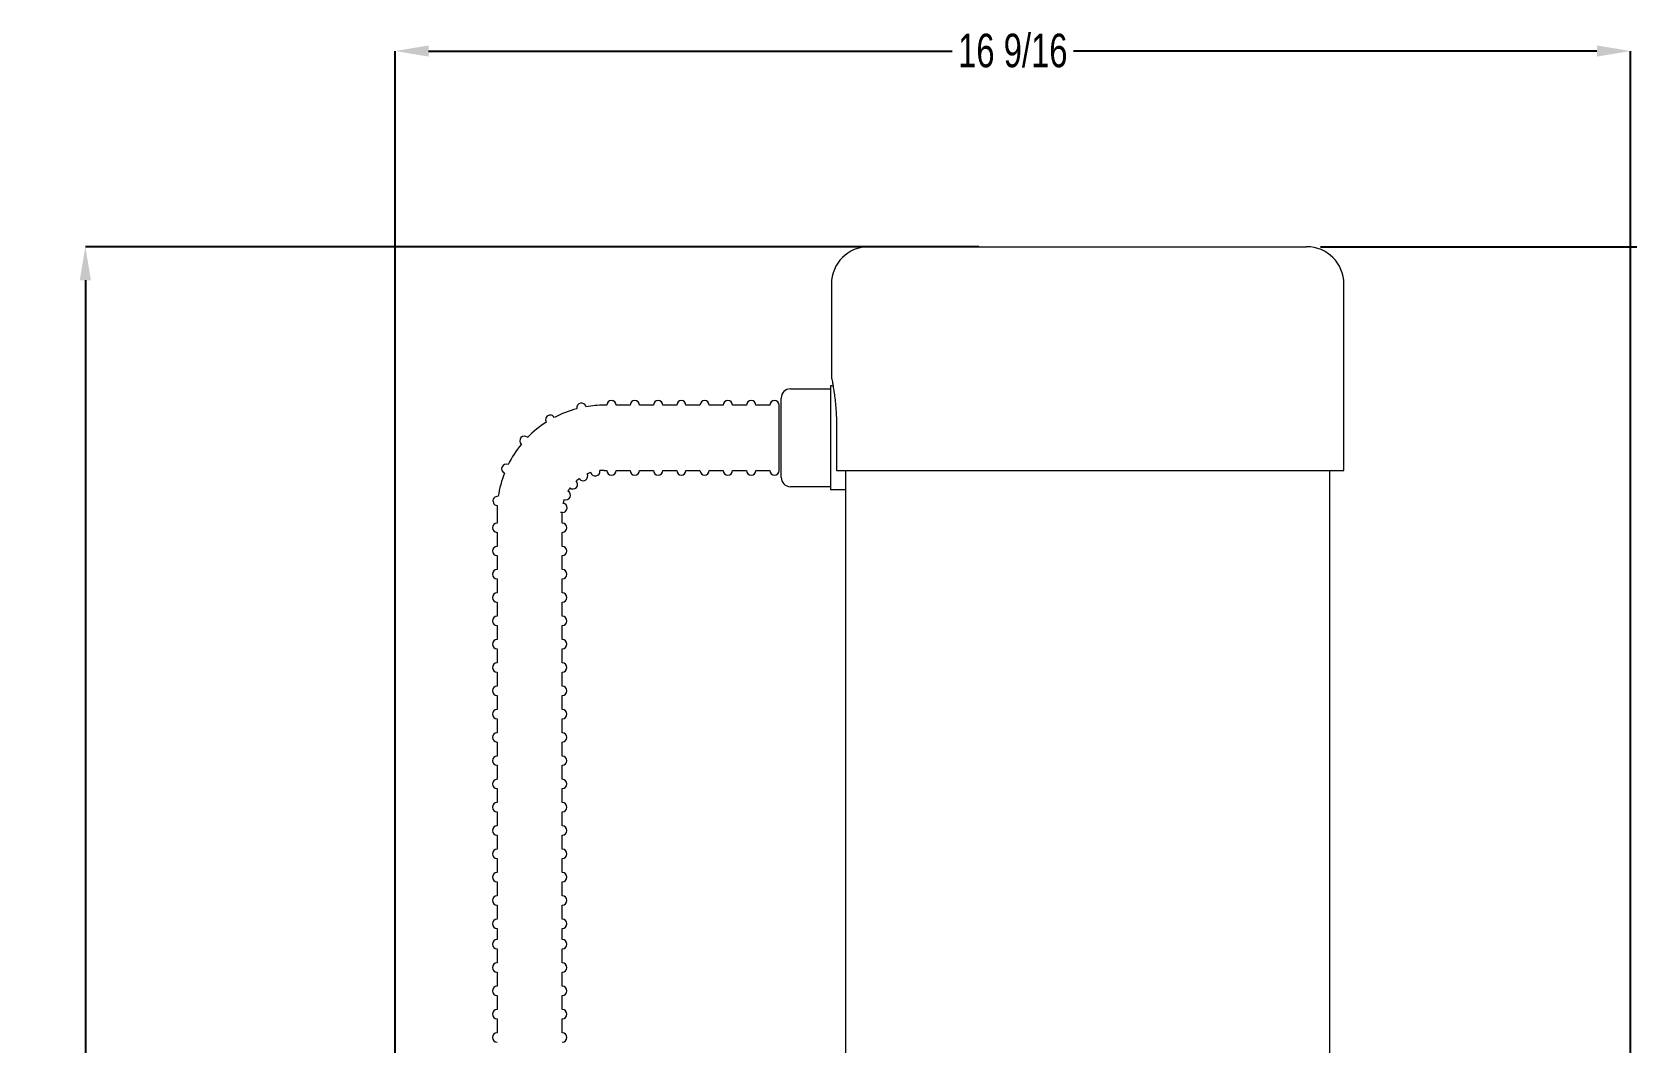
# Model space of a CAD drawing. Header units: inches. Extents: x 2.2 to 25.3, y 6.2 to 20.3.
# Drawn here: x 11.05 to 18.18, y 15.75 to 20.26 of the extents above; entities that cross this region are included whole.
import ezdxf

# ---------------------------------------------------------------- set-up
doc = ezdxf.new("R2010")
doc.units = ezdxf.units.IN
doc.header["$MEASUREMENT"] = 0
doc.header["$PDSIZE"] = -1
doc.layers.add('DIM', color=1, linetype='Continuous')
doc.styles.add('SLDTEXTSTYLE0', font='ARIAL.TTF', dxfattribs={"width": 0.7})
doc.dimstyles.new('SLDDIMSTYLE0', dxfattribs={"dimtxt": 0.15, "dimasz": 0.15, "dimexe": 0, "dimexo": 0.0625, "dimgap": 0.0375, "dimtad": 0, "dimtih": 1, "dimtoh": 1, "dimdec": 3, "dimlfac": 3, "dimrnd": 1e-09, "dimzin": 12, "dimdsep": 46, "dimtxsty": 'SLDTEXTSTYLE0', "dimsah": 1, "dimcen": 0.09, "dimadec": 0, "dimazin": 0, "dimtfac": 1, "dimtdec": 3, "dimtofl": 0, "dimtmove": 0, "dimatfit": 3, "dimfxl": 0, "dimtolj": 1, "dimtzin": 12, "dimarcsym": 0})
doc.dimstyles.new('SLDDIMSTYLE2', dxfattribs={"dimtxt": 0.15, "dimasz": 0.15, "dimexe": 0, "dimexo": 0.0625, "dimgap": 0.0375, "dimtad": 0, "dimtih": 1, "dimtoh": 1, "dimdec": 3, "dimlfac": 3, "dimrnd": 1e-09, "dimzin": 12, "dimdsep": 46, "dimtxsty": 'SLDTEXTSTYLE0', "dimsah": 1, "dimcen": 0.09, "dimadec": 0, "dimazin": 0, "dimlim": 1, "dimtp": 1, "dimtfac": 1, "dimtdec": 3, "dimtofl": 0, "dimtmove": 0, "dimatfit": 3, "dimfxl": 0, "dimtolj": 1, "dimtzin": 12, "dimarcsym": 0})

# ---------------------------------------------------------------- blocks, each defined once
blk = doc.blocks.new('*D8')
at = {"layer": 'DEFPOINTS', "color": 0}
for p in [(11.2911, 19.3027), (15.3489, 19.3027), (12.9446, 7.949)]:
    blk.add_point(p, dxfattribs=at)
at = {"layer": 'DIM', "color": 0, "lineweight": -2}
for p, q in [((15.2864, 19.3027), (11.2911, 19.3027)), ((11.2911, 19.1527), (11.2911, 13.8646)), ((11.2911, 8.099), (11.2911, 13.3871)), ((12.8821, 7.949), (11.2911, 7.949))]:
    blk.add_line(p, q, dxfattribs=at)
at = {"layer": 'DIM', "color": 0}
for points in [[(11.2661, 19.1527), (11.3161, 19.1527), (11.2911, 19.3027)], [(11.2661, 8.099), (11.3161, 8.099), (11.2911, 7.949)]]:
    blk.add_solid(points, dxfattribs=at)
at = {"layer": 'DIM', "color": 0, "insert": (11.2911, 13.8271), "char_height": 0.15, "attachment_point": 2, "style": 'SLDTEXTSTYLE0'}
blk.add_mtext('\\A1;34 1/16\\PMAX.', dxfattribs=at)
blk = doc.blocks.new('*D9')
at = {"layer": 'DEFPOINTS', "color": 0}
for p in [(12.6764, 20.1777), (18.2015, 14.5973), (12.6764, 13.7234)]:
    blk.add_point(p, dxfattribs=at)
at = {"layer": 'DIM', "color": 0, "lineweight": -2}
for p, q in [((12.6764, 13.7859), (12.6764, 20.1777)), ((12.8264, 20.1777), (15.1681, 20.1777)), ((18.0515, 20.1777), (15.7098, 20.1777)), ((18.2015, 14.6598), (18.2015, 20.1777))]:
    blk.add_line(p, q, dxfattribs=at)
at = {"layer": 'DIM', "color": 0}
for points in [[(12.8264, 20.2027), (12.8264, 20.1527), (12.6764, 20.1777)], [(18.0515, 20.2027), (18.0515, 20.1527), (18.2015, 20.1777)]]:
    blk.add_solid(points, dxfattribs=at)
at = {"layer": 'DIM', "color": 0, "insert": (15.4389, 20.2552), "char_height": 0.15, "attachment_point": 2, "style": 'SLDTEXTSTYLE0'}
blk.add_mtext('\\A1;16 9/16', dxfattribs=at)
blk = doc.blocks.new('*D11')
at = {"layer": 'DEFPOINTS', "color": 0}
for p in [(16.753, 19.3027), (19.1181, 14.8523), (21.9356, 14.8523)]:
    blk.add_point(p, dxfattribs=at)
at = {"layer": 'DIM', "color": 0, "lineweight": -2}
for p, q in [((16.8155, 19.3027), (21.9356, 19.3027)), ((21.9356, 19.1527), (21.9356, 17.2952)), ((21.9356, 15.0023), (21.9356, 16.8598)), ((19.1806, 14.8523), (21.9356, 14.8523))]:
    blk.add_line(p, q, dxfattribs=at)
at = {"layer": 'DIM', "color": 0}
for points in [[(21.9106, 19.1527), (21.9606, 19.1527), (21.9356, 19.3027)], [(21.9106, 15.0023), (21.9606, 15.0023), (21.9356, 14.8523)]]:
    blk.add_solid(points, dxfattribs=at)
at = {"layer": 'DIM', "color": 0, "insert": (21.9356, 17.2577), "char_height": 0.15, "attachment_point": 2, "style": 'SLDTEXTSTYLE0'}
blk.add_mtext('\\A1;\\S14 3\\/8^ 13 3\\/8;', dxfattribs=at)

msp = doc.modelspace()

# ---------------------------------------------------------------- linework, layer by layer
at = {"color": 7, "linetype": 'Continuous', "lineweight": 15}
for p, q in [((14.794619, 19.302683), (16.752953, 19.302683)), ((14.634924, 18.681381), (14.623786, 18.681381)), ((14.623786, 18.681381), (14.623786, 18.564949)), ((14.402953, 18.271433), (14.402953, 18.625599)), ((14.44462, 18.667266), (14.623786, 18.667266)), ((14.394011, 18.302549), (14.394011, 18.594216)), ((14.623786, 18.564949), (14.623786, 18.332084)), ((14.651103, 18.490183), (14.651103, 18.302683)), ((14.623786, 18.332084), (14.623786, 18.215651)), ((14.651103, 18.302683), (16.919619, 18.302683)), ((14.690453, 18.302683), (14.690453, 18.215651)), ((14.623786, 18.229766), (14.44462, 18.229766)), ((14.690453, 18.215651), (14.623786, 18.215651))]:
    msp.add_line(p, q, dxfattribs=at)
for centre, radius, start, end in [((14.794619, 19.136016), 0.166667, 90, 180), ((16.752953, 19.136016), 0.166667, 0, 90), ((13.644011, 18.594216), 0.020833, 0, 180), ((13.748178, 18.594216), 0.020833, 0, 180), ((13.852344, 18.594216), 0.020833, 0, 180), ((13.956511, 18.594216), 0.020833, 0, 180), ((14.060678, 18.594216), 0.020833, 0, 180), ((14.164844, 18.594216), 0.020833, 0, 180), ((14.269011, 18.594216), 0.020833, 0, 180), ((14.373178, 18.594216), 0.020833, 0, 180), ((14.444619, 18.625599), 0.041667, 90, 180), ((13.37036, 18.529229), 0.020833, 30.1887039, 210.1887039), ((13.611309, 18.115049), 0.479167, 104.7750923, 117.6956932), ((13.509364, 18.583246), 0.020833, 12.2837728, 192.2837728), ((13.45571, 18.571345), 0.034125, 11.8802247, 12.6409173), ((13.611309, 18.115049), 0.479167, 90, 99.7803852), ((13.611309, 18.115049), 0.479167, 122.6733901, 135.6055144), ((13.611309, 18.115049), 0.479167, 140.5937922, 153.5031331), ((13.254695, 18.435092), 0.020833, 48.093635, 228.093635), ((13.173573, 18.309955), 0.020833, 65.9985661, 245.9985661), ((13.611309, 18.115049), 0.479167, 158.4877748, 171.4081546), ((13.471764, 18.240284), 0.020833, 228.093635, 48.093635), ((13.611309, 18.115049), 0.1875, 126.5692382, 131.7378088), ((13.517024, 18.27712), 0.020833, 210.1887039, 30.1887039), ((13.611309, 18.115049), 0.1875, 108.601464, 113.8285755), ((13.571417, 18.298257), 0.020833, 192.2837728, 9.0990343), ((13.611309, 18.115049), 0.1875, 90, 95.9185939), ((13.644011, 18.302549), 0.020833, 180, 0), ((13.748178, 18.302549), 0.020833, 180, 0), ((13.852344, 18.302549), 0.020833, 180, 0), ((13.956511, 18.302549), 0.020833, 180, 0), ((14.060678, 18.302549), 0.020833, 180, 0), ((14.164844, 18.302549), 0.020833, 180, 0), ((14.269011, 18.302549), 0.020833, 180, 0), ((14.373178, 18.302549), 0.020833, 180, 0), ((14.444619, 18.271433), 0.041667, 180, 270), ((13.134852, 18.165939), 0.020833, 83.9034972, 263.9034972), ((13.440021, 18.191317), 0.020833, 245.9985661, 62.8138276), ((13.611309, 18.115049), 0.1875, 144.4817412, 149.634605), ((13.611309, 18.115049), 0.479167, 176.3967201, 180), ((13.424869, 18.134963), 0.020833, 267.0823757, 83.9034972), ((13.611309, 18.115049), 0.1875, 162.3924949, 167.5276175), ((13.132142, 18.046351), 0.020833, 90, 270), ((13.423809, 18.046351), 0.020833, 270, 90), ((13.132142, 17.942184), 0.020833, 90, 270), ((13.423809, 17.942184), 0.020833, 270, 90), ((13.132142, 17.838017), 0.020833, 90, 270), ((13.423809, 17.838017), 0.020833, 270, 90), ((13.132142, 17.733851), 0.020833, 90, 270), ((13.423809, 17.733851), 0.020833, 270, 90), ((13.132142, 17.629684), 0.020833, 90, 270), ((13.423809, 17.629684), 0.020833, 270, 90), ((13.132142, 17.525517), 0.020833, 90, 270), ((13.423809, 17.525517), 0.020833, 270, 90), ((13.132142, 17.421351), 0.020833, 90, 270), ((13.423809, 17.421351), 0.020833, 270, 90), ((13.132142, 17.317184), 0.020833, 90, 270), ((13.423809, 17.317184), 0.020833, 270, 90), ((13.132142, 17.213017), 0.020833, 90, 270), ((13.423809, 17.213017), 0.020833, 270, 90), ((13.132142, 17.108851), 0.020833, 90, 270), ((13.423809, 17.108851), 0.020833, 270, 90), ((13.132142, 17.004684), 0.020833, 90, 270), ((13.423809, 17.004684), 0.020833, 270, 90), ((13.132142, 16.900517), 0.020833, 90, 270), ((13.423809, 16.900517), 0.020833, 270, 90), ((13.132142, 16.796351), 0.020833, 90, 270), ((13.423809, 16.796351), 0.020833, 270, 90), ((13.132142, 16.692184), 0.020833, 90, 270), ((13.423809, 16.692184), 0.020833, 270, 90), ((13.132142, 16.588017), 0.020833, 90, 270), ((13.423809, 16.588017), 0.020833, 270, 90), ((13.132142, 16.483851), 0.020833, 90, 270), ((13.423809, 16.483851), 0.020833, 270, 90), ((13.132142, 16.379684), 0.020833, 90, 270), ((13.423809, 16.379684), 0.020833, 270, 90), ((13.132142, 16.275517), 0.020833, 90, 270), ((13.423809, 16.275517), 0.020833, 270, 90), ((13.132142, 16.183798), 0.020833, 90, 270), ((13.423809, 16.183798), 0.020833, 270, 90), ((13.132142, 16.079631), 0.020833, 90, 270), ((13.423809, 16.079631), 0.020833, 270, 90), ((13.132142, 15.975464), 0.020833, 90, 270), ((13.423809, 15.975464), 0.020833, 270, 90), ((13.132142, 15.871298), 0.020833, 90, 270), ((13.423809, 15.871298), 0.020833, 270, 90), ((13.132142, 15.767131), 0.020833, 90, 270), ((13.423809, 15.767131), 0.020833, 270, 90)]:
    msp.add_arc(centre, radius, start, end, dxfattribs=at)
for points in [[(14.627952, 19.136016), (14.627952, 18.718568)], [(16.919619, 18.302683), (16.919619, 19.136016)], [(13.623178, 18.594216), (13.611308, 18.594216)], [(13.727344, 18.594216), (13.664845, 18.594216)], [(13.831511, 18.594216), (13.769011, 18.594216)], [(13.935678, 18.594216), (13.873178, 18.594216)], [(14.039845, 18.594216), (13.977344, 18.594216)], [(14.144011, 18.594216), (14.081511, 18.594216)], [(14.248178, 18.594216), (14.185678, 18.594216)], [(14.352344, 18.594216), (14.289845, 18.594216)], [(13.611308, 18.302549), (13.623178, 18.302549)], [(13.664845, 18.302549), (13.727344, 18.302549)], [(13.769011, 18.302549), (13.831511, 18.302549)], [(13.873178, 18.302549), (13.935678, 18.302549)], [(13.977344, 18.302549), (14.039845, 18.302549)], [(14.081511, 18.302549), (14.144011, 18.302549)], [(14.185678, 18.302549), (14.248178, 18.302549)], [(14.289845, 18.302549), (14.352344, 18.302549)], [(16.857119, 15.251183), (16.857119, 18.302683)], [(14.690453, 18.215651), (14.690453, 15.251183)], [(13.132142, 18.115049), (13.132142, 18.067184)], [(13.423809, 18.067184), (13.423809, 18.114251)], [(13.132142, 18.025518), (13.132142, 17.963018)], [(13.423809, 17.963018), (13.423809, 18.025518)], [(13.132142, 17.921351), (13.132142, 17.858851)], [(13.423809, 17.858851), (13.423809, 17.921351)], [(13.132142, 17.817184), (13.132142, 17.754684)], [(13.423809, 17.754684), (13.423809, 17.817184)], [(13.132142, 17.713018), (13.132142, 17.650518)], [(13.423809, 17.650518), (13.423809, 17.713018)], [(13.132142, 17.608851), (13.132142, 17.546351)], [(13.423809, 17.546351), (13.423809, 17.608851)], [(13.132142, 17.504684), (13.132142, 17.442184)], [(13.423809, 17.442184), (13.423809, 17.504684)], [(13.132142, 17.400518), (13.132142, 17.338018)], [(13.423809, 17.338018), (13.423809, 17.400518)], [(13.132142, 17.296351), (13.132142, 17.233851)], [(13.423809, 17.233851), (13.423809, 17.296351)], [(13.132142, 17.192184), (13.132142, 17.129684)], [(13.423809, 17.129684), (13.423809, 17.192184)], [(13.132142, 17.088018), (13.132142, 17.025518)], [(13.423809, 17.025518), (13.423809, 17.088018)], [(13.132142, 16.983851), (13.132142, 16.921351)], [(13.423809, 16.921351), (13.423809, 16.983851)], [(13.132142, 16.879684), (13.132142, 16.817184)], [(13.423809, 16.817184), (13.423809, 16.879684)], [(13.132142, 16.775517), (13.132142, 16.713017)], [(13.423809, 16.713017), (13.423809, 16.775517)], [(13.132142, 16.671351), (13.132142, 16.608851)], [(13.423809, 16.608851), (13.423809, 16.671351)], [(13.132142, 16.567184), (13.132142, 16.504684)], [(13.423809, 16.504684), (13.423809, 16.567184)], [(13.132142, 16.463017), (13.132142, 16.400517)], [(13.423809, 16.400517), (13.423809, 16.463017)], [(13.132142, 16.358851), (13.132142, 16.296351)], [(13.423809, 16.296351), (13.423809, 16.358851)], [(13.132142, 16.254684), (13.132142, 16.204631)], [(13.423809, 16.204631), (13.423809, 16.254684)], [(13.132142, 16.162964), (13.132142, 16.100464)], [(13.423809, 16.100464), (13.423809, 16.162964)], [(13.132142, 16.058797), (13.132142, 15.996297)], [(13.423809, 15.996297), (13.423809, 16.058797)], [(13.132142, 15.954631), (13.132142, 15.892131)], [(13.423809, 15.892131), (13.423809, 15.954631)], [(13.132142, 15.850464), (13.132142, 15.787964)], [(13.423809, 15.787964), (13.423809, 15.850464)]]:
    msp.add_open_spline(points, degree=1, dxfattribs=at)
for points, knots in [([(14.628108, 18.718568), (14.628097, 18.718626), (14.628068, 18.718774), (14.62945, 18.711813), (14.631903, 18.698897), (14.63526, 18.679848), (14.63907, 18.655702), (14.642995, 18.626526), (14.646536, 18.59354), (14.649297, 18.5572), (14.650861, 18.522382), (14.651031, 18.4997), (14.651103, 18.490183)], [0, 0, 0, 0, 0.0675714, 0.1712576, 0.27791799, 0.38229834, 0.4896063, 0.59577156, 0.70499856, 0.81132456, 0.92083882, 1, 1, 1, 1]), ([(13.422902, 18.114252), (13.422609, 18.114283), (13.422186, 18.114328), (13.41698, 18.114881), (13.415391, 18.115049)], [0, 0, 0, 0, 0.69470012, 1, 1, 1, 1])]:
    msp.add_open_spline(points, degree=3, knots=knots, dxfattribs=at)

# ---------------------------------------------------------------- dimensions: what is measured, and where the dimension line sits
at = {"layer": 'DIM'}
dim = msp.add_linear_dim(base=(12.676442, 20.177683), p1=(18.201453, 14.597266), p2=(12.676442, 13.723366), dimstyle='SLDDIMSTYLE0', override={"dimdec": 4, "dimlunit": 5, "dimfrac": 2}, dxfattribs=at)
dim.commit()
dim.dimension.update_dxf_attribs({"geometry": '*D9', "text_midpoint": (15.438947, 20.177683)})
dim = msp.add_linear_dim(base=(11.29111, 19.302683), p1=(12.944642, 7.948983), p2=(15.348885, 19.302683), angle=90, text='<>\\PMAX.', dimstyle='SLDDIMSTYLE0', override={"dimdec": 4, "dimlunit": 5, "dimfrac": 2}, dxfattribs=at)
dim.commit()
dim.dimension.update_dxf_attribs({"geometry": '*D8', "text_midpoint": (11.29111, 13.625833)})
dim = msp.add_linear_dim(base=(21.935604, 14.852349), p1=(16.752953, 19.302683), p2=(19.118119, 14.852349), angle=90, dimstyle='SLDDIMSTYLE2', override={"dimdec": 4, "dimlunit": 5, "dimfrac": 2}, dxfattribs=at)
dim.commit()
dim.dimension.update_dxf_attribs({"geometry": '*D11', "text_midpoint": (21.935604, 17.077516)})

doc.saveas('drawing.dxf')
